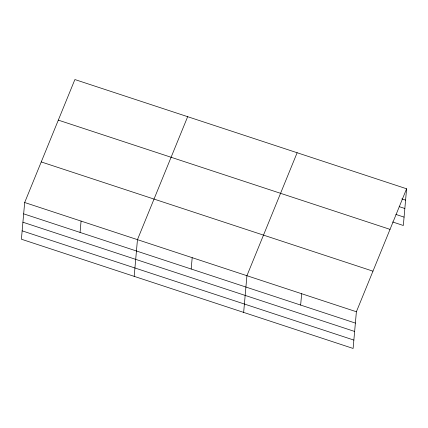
<?xml version="1.0" encoding="UTF-8"?>
<svg xmlns="http://www.w3.org/2000/svg" width="428" height="428" viewBox="0 0 428 428"><rect width="100%" height="100%" fill="white"/><g stroke="black" fill="none" stroke-linecap="round" stroke-linejoin="round"><path stroke-width="0.64" d="M24.674 202.514L21.4 239.215L353.116 348.451L356.39 311.75L406.6 188.785L74.884 79.549L24.674 202.514L356.39 311.75M80.057 232.425L81.069 221.083M134.183 276.354L137.458 239.653L187.667 116.689M191.177 269.019L192.193 257.677M243.65 312.403L246.924 275.702L297.134 152.737M300.643 305.068L301.66 293.726M406.6 188.785L403.326 225.486L392.631 221.966M401.812 198.881L405.589 200.127M399.18 206.633L404.84 208.495M395.895 214.428L404.069 217.119M58.315 120.124L390.031 229.365M41.243 161.934L372.959 271.17M23.663 213.85L355.379 323.092M22.914 222.223L354.63 331.459M22.149 230.847L353.86 340.083"/></g></svg>
